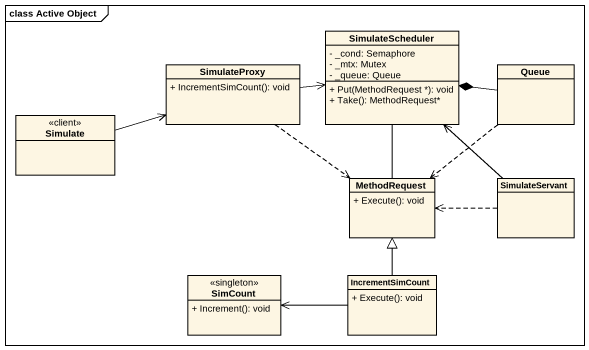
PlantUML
@startuml
mainframe class Active Object
hide circle
hide empty members
skinparam classAttributeIconSize 0
class SimulateScheduler {
  - _cond: Semaphore
  - _mtx: Mutex
  - _queue: Queue
  + Put(MethodRequest *): void
  + Take(): MethodRequest*
}
class SimulateProxy {
  + IncrementSimCount(): void
}
class "Queue" as Queue_
class Simulate <<client>>
class MethodRequest {
  + Execute(): void
}
class SimulateServant
class SimCount <<singleton>> {
  + Increment(): void
}
class IncrementSimCount {
  + Execute(): void
}
SimulateScheduler -- MethodRequest
SimulateProxy -right-> SimulateScheduler
SimulateProxy ..> MethodRequest
Queue_ -left-* SimulateScheduler
Queue_ ..> MethodRequest
Simulate -right-> SimulateProxy
SimulateServant -up-> SimulateScheduler
SimulateServant .left.> MethodRequest
IncrementSimCount -up-|> MethodRequest
IncrementSimCount -left-> SimCount
@enduml
